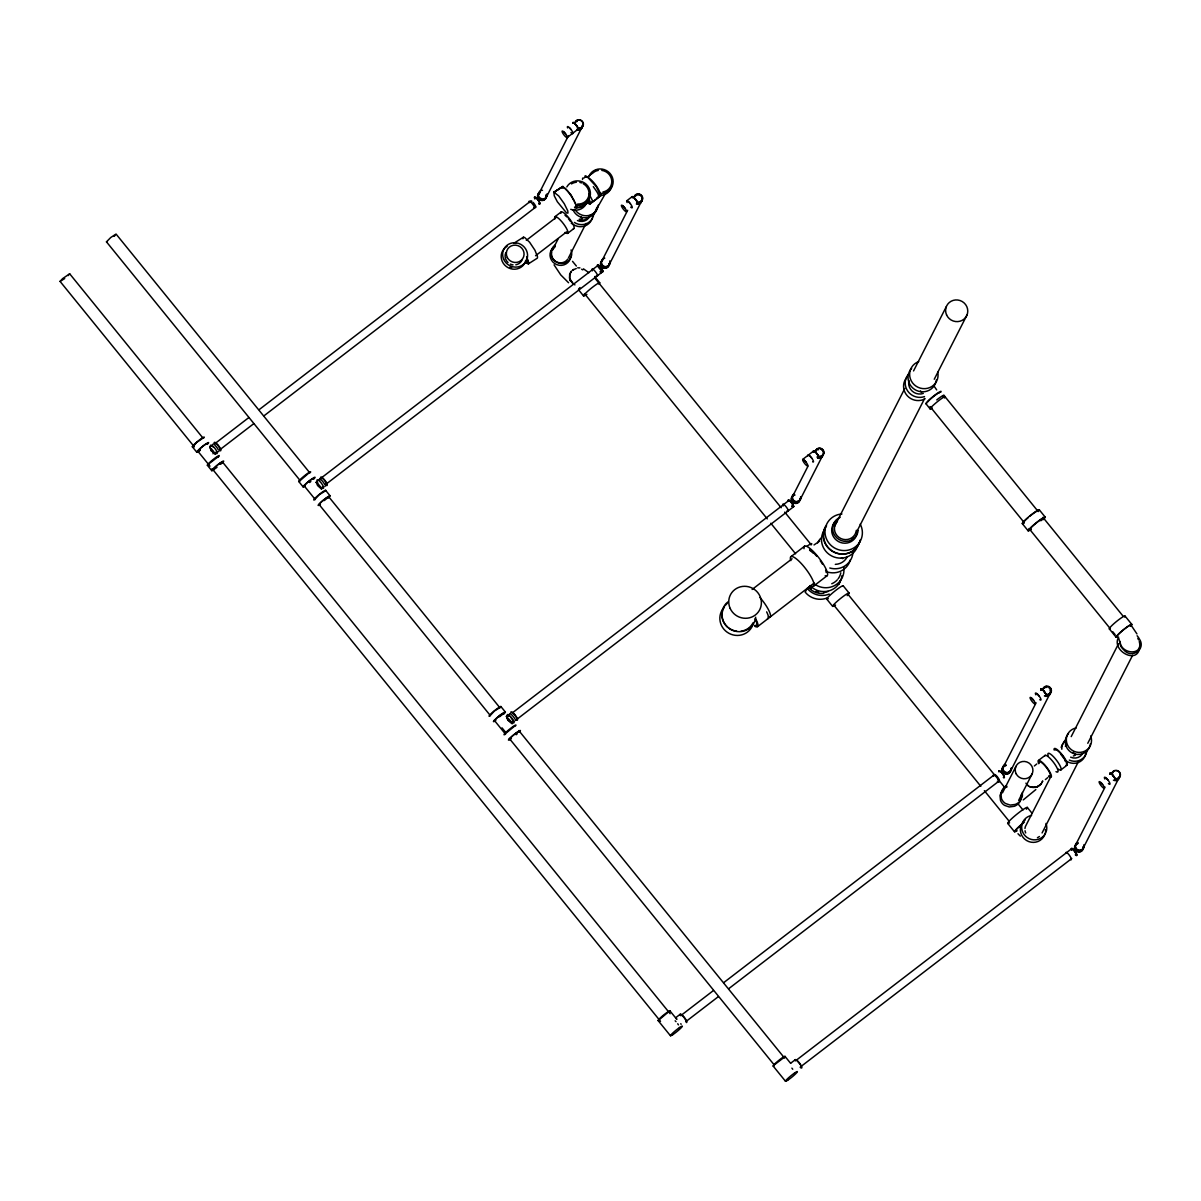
<?xml version="1.0" encoding="UTF-8"?>
<svg xmlns="http://www.w3.org/2000/svg" width="1201" height="1201" viewBox="0 0 1201 1201"><rect width="100%" height="100%" fill="white"/><g stroke="black" fill="none" stroke-linecap="round" stroke-linejoin="round"><path stroke-width="1.5" d="M1118.822 638.482L1120.713 646.078A15.688 14.937 29.5 0 0 1123.941 649.996C1131.582 659.199 1146.43 649.276 1139.374 639.007A15.673 14.907 29.5 0 0 1137.107 635.749M1139.659 647.309C1137.947 665.399 1110.715 650.477 1118.641 637.146M300.07 480.46L106.469 241.851L110.732 237.513L116.047 234.045L309.648 472.654M207.097 444.22C207.368 441.728 194.457 452.912 199.681 450.45M222.125 462.715C221.314 460.298 207.037 474.71 216.976 467.324M218.057 456.785L208.539 464.096M313.851 478.448C311.75 478.463 303.478 485.174 305.204 485.699M324.45 491.509L319.166 494.722L315.202 499.046M327.873 498.16C330.921 493.836 317.334 504.33 320.232 504.21M499.751 707.734L494.452 710.947L490.488 715.271M503.804 713.664C503.759 711.728 493.266 720.3 495.518 720.42M505.216 733.796L514.794 725.989M659.274 1019.649L668.552 1011.858M783.848 1057.571L774.315 1064.882M569.619 274.519L569.92 279.818L573.327 284.021L569.439 278.077L569.905 273.678L571.571 271.066L569.619 274.519L569.905 273.678M591.733 202.218L592.558 200.762L589.406 194.547M600.035 194.577L596.281 186.56L587.95 177.538M316.599 482.412L317.544 483.312M506.191 716.427L506.687 716.952M920.476 390.91L921.512 392.322M1042.183 782.241L1042.693 780.935C1040.937 787.12 1032.41 789.642 1027.651 785.289L1028.371 785.859M309.092 482.096L309.828 480.67M324.84 499.166L324.105 500.607L328.864 496.944M538.468 194.577L568.493 135.623M533.724 208.103A4.429 1.051 52.5 0 0 534.445 208.268L534.505 207.323A4.429 1.051 52.5 0 0 530.797 202.083A4.429 1.051 52.5 0 0 529.251 202.579M545.93 198.015L581.794 127.606A4.113 3.963 27 0 0 582.14 125.79M558.105 238.954L552.25 250.439A8.932 8.617 27 0 1 552.91 249.253M568.463 257.915L586.013 223.461M601.716 261.202L627.658 210.295M596.327 275.66A4.429 1.051 52.5 0 0 597.392 276.05L597.452 275.089A4.429 1.051 52.5 0 0 593.534 269.685A4.429 1.051 52.5 0 0 592.408 270.825M609.192 264.655L641.829 200.597A4.113 3.963 27 0 0 641.904 197.534M500.126 715.391L499.391 716.832L504.165 713.169M792.795 495.998L808.003 466.153M787.09 510.815A4.429 1.051 52.5 0 0 788.156 511.221L788.201 510.26A4.429 1.051 52.5 0 0 784.298 504.84A4.429 1.051 52.5 0 0 783.172 505.996M800.256 499.451L823.075 454.669L821.394 456.47A4.113 3.963 27 0 1 820.808 456.725M913.556 370.929L946.328 306.615M834.5 526.458L904.803 388.463M934.258 379.246L967.03 314.932M856.043 533.109L924.665 398.432M1003.255 767.259L1036.088 702.825M997.355 781.205A4.429 1.051 52.5 0 0 998.812 781.911L998.857 780.95A4.429 1.051 52.5 0 0 995.149 775.711A4.429 1.051 52.5 0 0 993.602 776.221M1010.732 770.712L1050.29 693.052A4.113 3.963 27 0 0 1050.365 689.99M1002.445 792.9L1015.971 766.358M1018.658 800.376L1032.169 773.834M1050.905 776.477L1025.519 826.303A8.932 8.617 27 0 0 1024.978 828.48M1071.202 736.618L1118.581 643.631M1042.078 832.954L1078.468 761.539M1087.776 743.284L1132.618 655.266M1105.07 787.105L1075.661 844.828A4.113 3.963 27 0 1 1077.928 842.787M1070.496 859.406A4.429 1.036 53.8 0 0 1071.202 859.586L1071.262 858.625A4.429 1.036 53.8 0 0 1067.869 853.506A4.429 1.036 53.8 0 0 1065.993 853.371M1083.122 848.281L1119.257 777.347A4.113 3.963 27 0 0 1119.587 776.146A4.429 4.264 27.9 0 1 1118.461 779.239L1116.119 780.5A4.429 4.264 27.9 0 1 1113.417 780.155M194.352 446.892L60.05 281.379L62.602 278.617L69.673 273.783L202.789 437.84M69.673 273.783L68.157 275.599M823.075 454.669L821.394 456.47M595.621 210.76L605.814 192.821M1022.922 822.31L1021.721 824.201A12.656 1.381 -39.1 0 0 1017.037 830.822M581.794 127.606L580.638 129.062M518.817 732.175C519.087 729.683 506.176 740.882 511.401 738.405M1041.177 783.848L1037.424 786.73M581.494 128.147L580.113 129.408A4.113 3.963 27 0 1 577.02 129.723M1019.724 827.384L1021.435 825.237M534.445 208.268L534.505 207.323M597.392 276.05L597.452 275.089M788.156 511.221L788.201 510.26M998.812 781.911L998.857 780.95M1071.202 859.586L1071.262 858.625M114.11 236.372L115.011 235.501M220.564 464.307L221.464 463.436M1035.847 789.567L1023.252 799.911M582.545 125.55A4.429 4.264 27.9 0 1 581.434 128.627L580.113 129.408M546.005 194.967A4.113 3.963 27 0 1 545.239 199.051L543.047 200.222A4.113 3.963 27 0 1 539.024 198.72M641.844 199.711A4.429 4.264 27.9 0 1 640.734 202.789L638.377 204.05A4.429 4.264 27.9 0 1 636.335 203.945M609.538 262.824A4.113 3.963 27 0 1 608.502 265.676L606.31 266.862A4.113 3.963 27 0 1 603.232 266.217M823.075 454.594A4.429 4.264 27.9 0 1 821.979 456.98L819.637 458.257A4.429 4.264 27.9 0 1 817.581 458.151M800.512 496.989A4.113 3.963 27 0 1 799.566 500.472L797.389 501.658A4.113 3.963 27 0 1 794.477 494.212M1050.274 690.62A4.429 4.264 27.9 0 1 1049.434 695.019L1047.092 696.28A4.429 4.264 27.9 0 1 1044.39 695.934M1010.987 768.265A4.113 3.963 27 0 1 1010.026 771.748L1007.849 772.919A4.113 3.963 27 0 1 1004.772 772.288M1083.452 847.08A4.113 3.963 27 0 1 1082.431 849.317L1080.239 850.488A4.113 3.963 27 0 1 1075.45 845.414A4.128 3.993 27 0 0 1078.078 851.614A4.128 3.993 27 0 0 1082.942 847.065M516.16 734.742L517.271 733.766M1024.348 820.703L1025.144 820.028M309.618 482.532L310.834 481.511M1034.346 765.983L1036.763 763.971M1045.38 779.584L1047.797 777.572M553.946 192.205L554.246 195.778L557.354 201.783L566.587 212.997L567.953 213.072L567.773 210.881L564.26 203.72L558.735 195.988L553.946 192.205L562.939 186.485L570.97 194.727L576.915 206.992A6.23 1.681 57.4 0 1 576.405 207.638L575.429 207.323M563.269 187.851L564.5 187.911M575.774 206.482L575.88 204.32M585.893 177.087L587.214 177.102M567.142 137.575L577.966 129.258M577.035 129.783A4.429 4.264 27.9 0 0 579.077 129.888L581.434 128.627M197.94 451.036L200.312 449.204M214.664 443.815L248.802 417.588M259.191 409.616L530.797 201.002A3.948 0.931 52.5 0 1 531.848 201.243M212.952 453.753L214.093 452.867L215.384 454.053M545.239 199.051L543.047 200.222M219.618 449.91L253.741 423.683M264.13 415.711L535.736 207.097M212.952 469.546L216.525 466.799M220.083 464.051L222.47 462.22M555.027 216.66L561.257 211.886M526.323 240.335L555.973 217.576M535.556 255.738L566.692 231.838M567.593 233.384L573.808 228.61M626.817 200.747L632.251 196.589M640.133 202.384L641.829 200.597L640.133 202.384A4.113 3.963 27 0 1 637.04 202.714M640.734 202.789L638.377 204.05M322.018 477.382L596.657 266.442M608.502 265.676L606.31 266.862M325.471 484.619L601.596 272.537M802.763 459.367L813.587 451.051A4.113 0.976 52.5 0 0 813.678 452.327M821.979 456.98L819.637 458.257M513.217 712.223L788.607 500.697M799.566 500.472L797.389 501.658M515.199 720.6L793.546 506.792M791.039 556.588L804.61 546.17M752.126 589.481L792.105 558.765M757.666 626.592L814.188 583.025M813.362 586.298L826.934 575.864M1040.787 520.784L1043.534 518.667M1048.608 694.839L1050.29 693.052L1048.608 694.839A4.113 3.963 27 0 1 1046.146 695.289M1049.434 695.019L1047.092 696.28M675.848 1017.607L680.186 1014.26M680.712 1015.671L713.424 990.54M723.828 982.553L994.458 774.69M1010.026 771.748L1007.849 772.919M685.651 1021.766L718.363 996.635M728.782 988.648L999.397 780.785M1038.49 760.443L1045.14 755.339M1060.768 770.021L1066.983 765.247M1024.378 822.16L1021.721 824.201A12.656 12.22 27 0 0 1028.777 841.571A12.656 12.22 27 0 0 1045.245 832.954M1117.576 779.149L1119.257 777.347L1117.576 779.149A4.113 3.963 27 0 1 1115.113 779.599M1118.461 779.239L1116.119 780.5M790.874 1063.08L795.212 1059.747M796.803 1059.837L1071.322 848.972M1082.431 849.317L1080.239 850.488M800.256 1067.058L1071.817 858.49M64.704 278.572L60.05 281.379M592.528 201.963L600.455 195.883A6.23 1.756 52.9 0 0 600.98 195.238C598.458 187.476 592.678 179.715 585.503 175.766A6.26 1.756 52.9 0 0 584.947 176.697L585.052 177.343M587.829 203.419L590.051 203.975L600.785 195.748M525.407 262.479L528.32 263.905L537.372 258.11L537.538 256.849L534.97 250.288L529.626 242.257L524.627 237.483L523.426 237.213L522.9 238.744M215.459 454.323L211.376 450.615L210.115 447.418M321.418 489.017L317.574 485.534L316.373 482.532M512.166 723.783L507.438 718.994M814.023 544.954L819.667 541.081M562.623 186.605L553.661 192.43L562.939 186.485A6.26 1.681 57.4 0 0 562.383 187.401L562.473 188.077M573.688 269.429L572.562 270.165L576.24 268.529M514.418 242.902L523.426 237.213M209.665 446.442L211.181 450.81L214.093 452.867M107.369 241.551L106.469 241.851M309.167 472.774L300.19 480.535M1038.28 786.31L1035.112 787.391M579.077 129.888L580.368 129.438M1035.592 787.316L1030.428 786.955M1073.334 756.014L1075.526 755.144L1074.835 753.793M203.074 438.035L196.529 442.523L193.796 445.826M321.703 489.047C321.222 488.387 315.533 480.79 315.803 482.292M577.681 267.823L579.888 267.868M579.122 219.288L582.11 218.807L581.179 216.735M584.166 177.973L582.62 178.168L582.545 179.489M597.032 197.685C601.641 196.739 594.66 188.992 593.324 186.62M588.07 202.834L589.571 202.173L588.295 198.405M1029.993 786.775L1031.329 787.225M841.316 558.06L842.757 558.615M526.458 262.569L527.99 262.118L527.029 258.32M515.845 243.052L514.779 242.752A6.26 1.952 57.8 0 0 514.193 243.248M581.614 269.234L582.83 269.895M572.952 283.751L574.949 284.877M583.461 268.844L588.91 272.702M213.898 451.771L211.151 448.589M511.671 722.146L507.858 718.048M1073.109 752.366L1074.355 753.387M568.568 282.745L560.717 274.864L554.066 264.866M565.176 188.377L566.857 189.953M567.623 127.952A4.429 1.051 52.5 0 1 569.394 127.666L571.136 129.663A4.429 1.051 52.5 0 1 572.982 133.341A4.429 1.051 52.5 0 1 570.94 132.575M563.96 132.005L565.581 133.851A4.113 0.976 52.5 0 1 566.752 137.545A4.113 0.976 52.5 0 1 562.518 132.695A4.113 0.976 52.5 0 1 563.96 132.005L565.581 133.851M627.132 202.579A4.429 1.051 52.5 0 1 628.693 201.828L630.435 203.825A4.429 1.051 52.5 0 1 632.281 207.368A4.429 1.051 52.5 0 1 630.66 207.112M623.259 206.167L624.88 208.013A4.113 0.976 52.5 0 1 626.051 211.706A4.113 0.976 52.5 0 1 621.818 206.857A4.113 0.976 52.5 0 1 623.259 206.167L624.88 208.013M808.003 455.9A4.429 1.051 52.5 0 1 809.939 456.035L811.681 458.031A4.429 1.051 52.5 0 1 812.642 461.845M804.505 460.373L806.126 462.22A4.113 0.976 52.5 0 1 807.297 465.913A4.113 0.976 52.5 0 1 803.064 461.064A4.113 0.976 52.5 0 1 804.505 460.373L806.126 462.22M1035.847 694.824A4.429 1.051 52.5 0 1 1037.394 694.073L1039.135 696.055A4.429 1.051 52.5 0 1 1040.967 699.462A4.429 1.051 52.5 0 1 1039.751 699.658M1031.974 698.397L1033.581 700.243A4.113 0.976 52.5 0 1 1034.752 703.936A4.113 0.976 52.5 0 1 1030.518 699.102A4.113 0.976 52.5 0 1 1031.974 698.397L1033.581 700.243M1104.86 779.044A4.429 1.051 52.5 0 1 1106.421 778.293L1108.163 780.275A4.429 1.051 52.5 0 1 1110.009 783.833A4.429 1.051 52.5 0 1 1108.388 783.562M1100.987 782.617L1102.608 784.463A4.113 0.976 52.5 0 1 1103.779 788.156A4.113 0.976 52.5 0 1 1099.546 783.322A4.113 0.976 52.5 0 1 1100.987 782.617L1102.608 784.463M1017.983 833.749L1020.34 836.106M569.394 127.666L571.136 129.663M628.693 201.828L630.435 203.825M1037.394 694.073L1039.135 696.055M809.939 456.035L811.681 458.031M1106.421 778.293L1108.163 780.275M576.375 266.052L572.532 261.338M572.892 122.982A4.113 0.976 52.5 0 1 575.594 124.544L577.126 126.57A4.113 0.976 52.5 0 1 578.131 128.957A4.128 0.976 52.5 0 0 575.489 124.288A4.128 0.976 52.5 0 0 572.982 123.208M632.206 197.399A4.113 0.976 52.5 0 1 634.894 198.705L636.425 200.732A4.113 0.976 52.5 0 1 637.1 203.449M1040.997 689.959A4.113 0.976 52.5 0 1 1043.609 690.935L1045.125 692.977A4.113 0.976 52.5 0 1 1045.576 695.619A4.429 1.051 52.5 0 0 1045.861 693.878A4.128 0.976 52.5 0 0 1042.498 689.704A4.128 0.976 52.5 0 0 1041.072 689.929M1110.024 774.18A4.113 0.976 52.5 0 1 1112.621 775.155L1114.153 777.197A4.113 0.976 52.5 0 1 1115.113 779.764M567.803 191.019L574.363 200.792M1109.364 628.919L1116.179 637.281M1027.275 807.402L1031.899 813.062M1125.022 616.038L1131.792 624.37M1039.255 509.779L1045.14 517.03M943.956 395.384L1038.249 511.596M1042.963 517.406L1123.115 616.188M930.054 406.554L1024.348 522.765M1029.062 528.575L1110.385 628.799M1112.742 631.711L1115.098 634.608M925.956 403.761L930.205 409.001M1022.291 523.606L1028.176 530.857M1112.621 775.155L1114.153 777.197M1043.609 690.935L1045.125 692.977M575.594 124.544L577.126 126.57M634.894 198.705L636.425 200.732M594.66 276.5L599.704 282.73M594.825 278.047L781.19 507.738M784.733 512.106L810.675 544.083M843.192 585.788L849.077 593.054M847.696 593.94L994.728 775.155M998.256 779.494L1004.141 786.745M1018.253 804.145L1022.967 809.939M584.452 293.569L767.274 518.892M770.817 523.261L795.587 553.781M578.552 289.786L583.611 296.016M833.794 605.094L980.827 786.31M984.355 790.663L1009.05 821.109M826.768 599.119L832.653 606.37M325.621 490.338L330.035 495.773M500.907 706.548L505.321 711.998M785.004 1056.385L790.618 1063.305M518.847 730.598L784.568 1058.096M328.564 496.568L499.886 707.734M502.018 727.851L505.396 732.025M303.958 485.579L315.247 499.496M509.269 738.405L773.819 1064.446M318.986 504.375L490.323 715.541M494.272 720.3L505.561 734.216M298.749 481.496L303.162 486.93M773.159 1066.053L785.499 1081.26M669.978 1010.912L676.718 1019.214M222.861 462.46L670.158 1013.734M197.564 450.855L209.98 466.153M212.052 468.615L660.52 1021.33M658.133 1020.58L670.473 1035.787M192.355 446.772L196.769 452.207M207.368 465.267L211.781 470.717M1007.789 823.481L1014.485 831.768M1130.997 625.075L1136.942 633.918M317.95 484.123L321.568 487.951M934.513 386.752L936.69 389.905M1025.924 783.157L1026.705 784.298M1137.812 638.392L1138.638 639.923M570.085 280.238L570.505 281.049M507.663 718.348L508.038 719.114M507.032 718.348L506.642 716.171M526.669 256.714L528.8 262.989A6.23 1.952 57.8 0 1 528.32 263.905M589.211 199.306L590.442 202.969A6.23 2.027 53.3 0 1 590.051 203.975M574.994 202.098L575.504 203.284M506.807 716.877L507.873 720.255L512.076 723.497M1139.254 641.499C1143.652 656.542 1120.233 654.11 1120.098 641.364M1022.336 792.465L1022.411 795.723L1020.58 800.331A11.935 11.515 27 0 1 1015.25 804.43L1010.206 805.09L1005.492 803.499A9.818 9.488 27 0 1 1001.454 798.5L1000.943 793.666L1002.775 789.057A11.935 11.515 27 0 1 1006.558 785.679M1021.39 794.326L1021.45 797.599L1019.619 802.208A11.935 11.515 27 0 1 1014.29 806.291L1009.26 806.967L1004.546 805.361A9.818 9.488 27 0 1 1000.493 800.376L999.983 795.542L1001.829 790.934A11.935 11.515 27 0 1 1002.895 789.627M799.055 501.448A4.128 3.993 27 0 1 798.2 502.363M797.674 502.709A4.128 3.993 27 0 1 792.42 501.628M792.06 501.087A4.128 3.993 27 0 1 792.165 496.899M792.555 496.403A4.128 3.993 27 0 1 793.02 495.983M794.131 495.382A4.128 3.993 27 0 1 794.747 495.217M799.701 499.076A4.128 3.993 27 0 1 799.356 500.907M788.396 501.102A4.128 0.976 52.5 0 1 790.063 501.087A4.128 0.976 52.5 0 1 793.366 505.666A4.429 1.051 52.5 0 1 792.135 506.342M792.06 506.161A4.128 0.976 52.5 0 0 793.366 505.666A4.429 1.051 52.5 0 0 789.733 500.667A4.429 1.051 52.5 0 0 788.381 501.357M799.986 499.061A4.429 4.264 27 0 1 796.068 503.459A4.429 4.264 27 0 1 791.279 499.736A4.429 4.264 27 0 1 794.687 494.947M800.737 496.764A4.429 4.264 27 0 1 797.809 501.658A4.429 4.264 27 0 1 792.435 499.181A4.429 4.264 27 0 1 794.236 493.761M490.173 715.841A7.641 0.826 -39.1 0 1 494.332 710.842A7.641 0.826 -39.1 0 1 500.442 707.479M495.668 720.63A7.641 0.826 -39.1 0 1 494.752 719.864A7.641 0.826 -39.1 0 1 503.129 713.019A7.641 0.826 -39.1 0 1 504.045 713.799M509.569 714.16A4.639 1.096 52.5 0 1 510.845 714.055M511.536 714.625A4.639 1.096 52.5 0 1 514.959 719.114M510.68 739.125A7.641 0.826 -39.1 0 1 509.764 738.36A7.641 0.826 -39.1 0 1 518.141 731.529A7.641 0.826 -39.1 0 1 519.072 732.295M505.201 734.351A7.641 0.826 -39.1 0 1 509.344 729.352A7.641 0.826 -39.1 0 1 515.454 725.974M512.136 712.839A3.948 1.036 52.7 0 1 515.079 715.451A3.948 1.036 52.7 0 1 516.73 718.919M510.83 717.417A3.948 1.036 52.7 0 1 513.022 720.93A3.948 1.036 52.7 0 1 512.226 721.801M508.098 716.336A3.948 1.036 52.7 0 1 509.539 716.156M510.875 712.778A5.269 1.396 52.7 0 1 515.364 715.271A5.269 1.396 52.7 0 1 516.37 720.06M507.528 716.351A5.269 1.396 52.7 0 1 509.179 715.271A5.269 1.396 52.7 0 1 513.668 721.216A5.269 1.396 52.7 0 1 512.031 722.296M299.875 481.121A7.641 0.826 -39.1 0 1 304.033 476.121A7.641 0.826 -39.1 0 1 310.143 472.744M305.369 485.895A7.641 0.826 -39.1 0 1 304.438 485.129A7.641 0.826 -39.1 0 1 312.815 478.298A7.641 0.826 -39.1 0 1 313.746 479.064M319.541 478.884A4.639 1.096 52.5 0 1 319.976 478.974M321.237 479.89A4.639 1.096 52.5 0 1 324.66 484.393M325.171 485.805A4.639 1.096 52.5 0 1 324.886 486.36M320.382 504.405A7.641 0.826 -39.1 0 1 319.451 503.639A7.641 0.826 -39.1 0 1 327.843 496.809A7.641 0.826 -39.1 0 1 328.759 497.574M314.887 499.616A7.641 0.826 -39.1 0 1 319.046 494.617A7.641 0.826 -39.1 0 1 325.156 491.254M326.192 483.132A3.948 1.036 52.7 0 1 325.966 484.498M321.823 478.118A3.948 1.036 52.7 0 1 325.846 482.382M322.814 486.945A3.948 1.036 52.7 0 1 322.363 487.246M320.832 478.869A5.269 1.396 52.7 0 1 322.213 477.593A5.269 1.396 52.7 0 1 326.672 483.087A5.269 1.396 52.7 0 1 326.071 485.339M317.695 482.622A5.269 1.396 52.7 0 1 318.115 480.025A5.269 1.396 52.7 0 1 322.889 485.489A5.269 1.396 52.7 0 1 322.469 488.086M608.952 263.905A4.128 3.993 27 0 1 602.617 267.328M602.106 266.922A4.128 3.993 27 0 1 601.296 265.931M601.025 265.346A4.128 3.993 27 0 1 602.256 260.812M597.648 265.931A4.128 0.976 52.5 0 1 600.665 267.388A4.128 0.976 52.5 0 1 602.256 271.621M609.237 263.89A4.429 4.264 27 0 1 603.067 267.883A4.429 4.264 27 0 1 602.076 260.587M609.778 260.932A4.429 4.264 27 0 1 607.045 266.502A4.429 4.264 27 0 1 601.446 263.379A4.429 4.264 27 0 1 604.764 258.14M597.633 266.187A4.429 1.051 52.5 0 1 598.578 265.211A4.429 1.051 52.5 0 1 602.226 269.519A4.429 1.051 52.5 0 1 602.407 271.846M1010.341 770.396A4.128 3.993 27 0 1 1007.129 773.819M1005.837 773.849A4.128 3.993 27 0 1 1003.21 767.094M1003.676 766.673A4.128 3.993 27 0 1 1004.787 766.073M999.052 771.793A4.128 0.976 52.5 0 1 1000.463 771.552A4.429 1.051 52.5 0 1 1003.916 775.891A4.429 1.051 52.5 0 1 1003.526 777.572M1003.39 777.347A4.128 0.976 52.5 0 0 1003.766 775.786A4.128 0.976 52.5 0 0 1000.463 771.552A4.429 1.051 52.5 0 0 998.887 771.627M1010.626 770.426A4.429 4.264 27 0 1 1006.498 774.165A4.429 4.264 27 0 1 1001.964 770.652A4.429 4.264 27 0 1 1004.682 765.818M1005.342 765.637A4.429 4.264 27 0 1 1006.033 765.562M1011.482 768.115A4.429 4.264 27 0 1 1007.789 772.498A4.429 4.264 27 0 1 1002.865 769.225A4.429 4.264 27 0 1 1005.522 764.181M193.466 446.397A7.641 0.826 -39.1 0 1 197.625 441.398A7.641 0.826 -39.1 0 1 203.735 438.02M200.297 450.27A7.641 0.826 -39.1 0 1 197.459 451.021A7.641 0.826 -39.1 0 1 206.002 443.86A7.641 0.826 -39.1 0 1 207.338 444.34M218.762 451.081A4.639 1.096 52.5 0 1 218.057 451.546M212.862 444.715A4.639 1.096 52.5 0 1 213.147 444.16M214.844 445.166A4.639 1.096 52.5 0 1 218.252 449.669M213.973 469.681A7.641 0.826 -39.1 0 1 213.057 468.915A7.641 0.826 -39.1 0 1 221.434 462.085A7.641 0.826 -39.1 0 1 222.365 462.85M208.494 464.892A7.641 0.826 -39.1 0 1 209.364 462.775A7.641 0.826 -39.1 0 1 217.411 456.395A7.641 0.826 -39.1 0 1 217.951 457.416M214.979 443.694A3.948 1.036 52.7 0 1 216.435 443.95M217.066 444.505A3.948 1.036 52.7 0 1 220.023 449.474M216.42 452.222A3.948 1.036 52.7 0 1 215.519 452.342M211.511 446.187A3.948 1.036 52.7 0 1 211.826 446.141M212.832 446.697A3.948 1.036 52.7 0 1 213.463 447.267M214.424 444.145A5.269 1.396 52.7 0 1 217.801 444.745A5.269 1.396 52.7 0 1 220.263 450.84M210.565 446.066A5.269 1.396 52.7 0 1 213.027 446.292A5.269 1.396 52.7 0 1 217.081 452.056A5.269 1.396 52.7 0 1 215.324 452.852M545.915 195.508A4.128 3.993 27 0 1 543.182 200.087A4.128 3.993 27 0 1 538.153 197.775A4.128 3.993 27 0 1 539.85 192.7M534.85 198.555A4.128 0.976 52.5 0 1 535.976 197.82A4.128 0.976 52.5 0 1 539.474 202.293A4.429 1.051 52.5 0 1 538.814 203.705M538.709 203.509A4.128 0.976 52.5 0 0 539.474 202.293A4.429 1.051 52.5 0 0 535.631 197.429A4.429 1.051 52.5 0 0 534.895 198.886M546.2 195.448A4.429 4.264 27 0 1 543.272 200.357A4.429 4.264 27 0 1 537.898 197.88A4.429 4.264 27 0 1 539.699 192.46M547.025 193.811A4.429 4.264 27 0 1 543.888 198.781A4.429 4.264 27 0 1 538.558 195.823A4.429 4.264 27 0 1 541.156 190.539M541.816 190.374A4.429 4.264 27 0 1 542.492 190.298M538.664 198.195A4.113 3.963 27 0 1 539.624 193.121M511.716 267.643A11.304 10.719 32.1 0 1 510.02 267.147M525.843 260.257A12.656 11.995 32.1 0 1 506.402 266.592A12.656 11.995 32.1 0 1 507.152 246.34M589.766 216.24A9.398 9.068 27 0 1 577.456 220.549M564.995 215.249A7.041 1.666 52.5 0 1 565.611 215.73M566.271 216.315A7.041 1.666 52.5 0 1 566.962 217.006M568.358 218.612A7.041 1.666 52.5 0 1 570.28 221.254M571.241 222.936A7.041 1.666 52.5 0 1 571.586 223.686M554.907 218.927A10.464 2.477 52.5 0 1 558.78 218.582A10.464 2.477 52.5 0 1 567.187 229.781A10.464 2.477 52.5 0 1 565.07 232.454M560.912 213.313A10.464 2.477 52.5 0 1 568.764 217.816A10.464 2.477 52.5 0 1 573.387 228.685M598.293 205.056A12.701 12.25 27 0 1 574.844 209.319M597.242 207.097A12.701 12.25 27 0 1 572.952 209.59M592.378 217.861A12.701 12.25 27 0 1 573.342 224.527M592.784 214.033A12.701 12.25 27 0 1 592.724 215.97M593.774 213.913A12.701 12.25 27 0 1 574.393 222.47M583.176 183.663A11.304 10.854 28.3 0 1 577.621 204.065M571.481 183.918A11.304 10.854 28.3 0 1 576.36 182.237M579.873 182.432A11.304 10.854 28.3 0 1 581.569 182.927M566.827 186.936A12.656 12.145 28.3 0 1 582.47 181.876A12.656 12.145 28.3 0 1 590.006 196.634A12.656 12.145 28.3 0 1 576.165 205.221M588.595 199.576A12.656 12.145 28.3 0 1 574.498 207.127M589.181 193.901A12.656 12.145 28.3 0 1 589.09 197.73M923.284 393.433A10.854 10.479 27 0 1 908.992 380.477M938.026 393.343A7.236 0.781 -39.1 0 1 939.047 393.282M927.893 401.84A7.236 0.781 -39.1 0 1 931.706 398.011A7.236 0.781 -39.1 0 1 937.441 393.688M926.692 403.581A9.773 1.066 -39.1 0 1 932.832 396.705A9.773 1.066 -39.1 0 1 940.728 392.202M932.351 408.04A9.773 1.066 -39.1 0 1 931.781 406.674A9.773 1.066 -39.1 0 1 941.839 398.372A9.773 1.066 -39.1 0 1 944.526 397.996M924.515 396.6A14.322 13.827 27 0 1 908.812 373.886M924.935 398.867A14.322 13.827 27 0 1 907.205 377.024M937.756 372.22A14.322 13.827 27 0 1 927.547 388.298A14.322 13.827 27 0 1 910.328 378.705A14.322 13.827 27 0 1 918.72 361.621M936.39 379.726A14.322 13.827 27 0 1 916.483 390.46A14.322 13.827 27 0 1 911.664 368.302M1043.519 688.578A4.113 3.963 27 0 1 1044.51 687.813M1045.095 687.557A4.113 3.963 27 0 1 1046.987 687.362M1049.284 688.428A4.113 3.963 27 0 1 1049.734 688.894M1003.826 771.417A4.113 3.963 27 0 1 1004.411 765.818M1004.952 765.472A4.113 3.963 27 0 1 1006.138 765.052M755.204 619.025A15.388 3.648 52.5 0 1 754.859 625.346M755.684 617.209A17.114 16.529 27 0 1 730.688 629.444A17.114 16.529 27 0 1 728.061 601.806M753.222 623.724A17.114 16.529 27 0 1 729.037 633.362A17.114 16.529 27 0 1 723.678 607.901M755.429 618.38A17.114 4.053 52.5 0 1 754.708 626.231M759.963 597.528A17.114 4.053 52.5 0 1 769.496 611.879A17.114 4.053 52.5 0 1 768.265 617.104M809.609 550.298A14.097 3.333 52.5 0 1 813.257 553.166M847.351 556.573A14.097 13.616 27 0 1 835.311 564.365M859.901 541.081A18.6 17.955 27 0 1 834.575 552.265A18.6 17.955 27 0 1 826.543 525.693M857.814 545.179A18.6 17.955 27 0 1 832.488 556.363A18.6 17.955 27 0 1 824.456 529.776M790.828 560.612A18.6 4.399 52.5 0 1 797.134 559.516A18.6 4.399 52.5 0 1 811.996 578.537A18.6 4.399 52.5 0 1 810.33 585.593M804.024 548.692A18.6 4.399 52.5 0 1 818.887 557.834A18.6 4.399 52.5 0 1 825.162 575.774M852.92 553.03A18.6 17.955 27 0 1 829.801 568.013M817.671 542.867A18.6 17.955 27 0 1 820.808 538.213M850.308 559.906A18.6 17.955 27 0 1 827.714 572.096M1016.511 830.792A11.304 1.231 -39.1 0 1 1022.922 823.406M1045.501 829.621A12.656 12.22 27 0 1 1045.486 831.302M1045.966 823.436A12.656 12.22 27 0 1 1038.144 839.349A12.656 12.22 27 0 1 1022.096 830.416A12.656 12.22 27 0 1 1031.599 815.434M1009.576 822.82A12.656 1.381 -39.1 0 1 1010.521 819.773A12.656 1.381 -39.1 0 1 1023.297 809.414A12.656 1.381 -39.1 0 1 1026.36 809.219M635.059 196.123A4.113 3.963 27 0 1 636.05 195.358M636.62 195.102A4.113 3.963 27 0 1 639.743 195.268M640.824 195.973A4.113 3.963 27 0 1 641.259 196.439M602.722 265.826A4.113 3.963 27 0 1 602.286 265.361M601.926 264.836A4.113 3.963 27 0 1 603.412 259.416M596.762 207.608A11.154 10.734 27.6 0 1 592.168 214.424M590.021 175.421A11.154 10.734 27.6 0 1 593.474 171.758M594.975 170.947A11.154 10.734 27.6 0 1 596.597 170.392M522.06 260.001A8.932 8.617 27 0 1 515.814 264.805M513.052 264.866A8.932 8.617 27 0 1 510.365 264.1M508.038 262.554A8.932 8.617 27 0 1 505.861 252.525M586.899 294.35A10.464 1.141 -39.1 0 1 584.797 294.05A10.464 1.141 -39.1 0 1 595.696 284.892A10.464 1.141 -39.1 0 1 598.939 284.232M578.537 289.336A10.464 1.141 -39.1 0 1 578.837 288.886M579.317 288.285A10.464 1.141 -39.1 0 1 579.978 287.564M570.76 256.534A10.464 10.103 27 0 1 554.772 263.589A10.464 10.103 27 0 1 555.207 246.25M571.06 249.928A10.464 10.103 27 0 1 566.106 262.509A10.464 10.103 27 0 1 552.67 258.635A10.464 10.103 27 0 1 554.817 245.244M567.803 259.101A8.932 8.617 27 0 1 551.784 251.7M553.751 248.202A8.932 8.617 27 0 1 554.757 247.286M590.201 215.249A8.932 8.617 27 0 1 579.813 219.828M1075.916 844.873A4.128 3.993 27 0 1 1076.922 844.123M1071.832 849.888A4.128 0.961 53.8 0 1 1072.958 849.167A4.128 0.961 53.8 0 1 1076.351 853.716A4.128 0.961 53.8 0 1 1075.586 854.932M1083.212 847.02A4.429 4.264 27 0 1 1080.179 851.854A4.429 4.264 27 0 1 1074.865 849.257A4.429 4.264 27 0 1 1076.787 843.883M1077.417 843.627A4.429 4.264 27 0 1 1078.078 843.462M1083.872 844.723A4.429 4.264 27 0 1 1081.44 850.083A4.429 4.264 27 0 1 1075.781 847.831A4.429 4.264 27 0 1 1077.627 842.246M1071.667 849.753A4.429 1.036 53.8 0 1 1073.003 849.077A4.429 1.036 53.8 0 1 1076.636 854.151A4.429 1.036 53.8 0 1 1075.315 854.827M1055.184 750.07A8.932 2.117 52.5 0 1 1056.865 750.175M1057.571 750.625A8.932 2.117 52.5 0 1 1064.251 758.236M1064.912 759.332A8.932 2.117 52.5 0 1 1065.467 760.368M1065.918 761.314A8.932 2.117 52.5 0 1 1066.458 763.446M1039.195 762.965A8.812 2.087 52.5 0 1 1046.236 767.304A8.812 2.087 52.5 0 1 1049.209 775.786M1038.73 763.701A10.464 2.477 52.5 0 1 1041.597 761.839A10.464 2.477 52.5 0 1 1050.47 773.189A10.464 2.477 52.5 0 1 1048.518 776.236M1044.75 756.09A10.464 2.477 52.5 0 1 1054.148 763.22A10.464 2.477 52.5 0 1 1055.994 771.658M1005.597 787.556A11.935 11.515 27 0 1 1007.159 786.835M1082.251 754.123A9.398 9.068 27 0 1 1070.631 757.185M1065.392 746.346A9.398 9.068 27 0 1 1065.888 745.01M1060.843 754.423A7.041 1.666 52.5 0 1 1062.87 757.02M1063.455 757.906A7.041 1.666 52.5 0 1 1063.981 758.762M1064.777 760.323A7.041 1.666 52.5 0 1 1065.017 760.999M1048.098 755.564A10.464 2.477 52.5 0 1 1051.956 755.234A10.464 2.477 52.5 0 1 1060.363 766.418A10.464 2.477 52.5 0 1 1058.246 769.09M1054.088 749.964A10.464 2.477 52.5 0 1 1062.465 755.099A10.464 2.477 52.5 0 1 1065.993 765.187M1090.688 735.958A12.701 12.25 27 0 1 1082.852 751.916A12.701 12.25 27 0 1 1066.758 742.954A12.701 12.25 27 0 1 1076.291 727.926M1090.433 743.734A12.701 12.25 27 0 1 1072.778 753.267A12.701 12.25 27 0 1 1068.5 733.616M1085.914 752.607A12.701 12.25 27 0 1 1066.518 761.164M1061.189 747.472A12.701 12.25 27 0 1 1062.78 743.989M1063.981 742.488A12.701 12.25 27 0 1 1065.422 741.182M1086.95 750.565A12.701 12.25 27 0 1 1069.31 760.083M1061.819 749.259A12.701 12.25 27 0 1 1065.032 740.432M1031.043 529.146A8.932 0.976 -39.1 0 1 1035.893 523.321A8.932 0.976 -39.1 0 1 1043.023 519.387M1023.898 521.985A8.932 0.976 -39.1 0 1 1028.251 517.541M1030.008 516.055A8.932 0.976 -39.1 0 1 1037.259 511.086M1031.314 529.386A10.944 1.186 -39.1 0 1 1030.008 528.29A10.944 1.186 -39.1 0 1 1041.988 518.517A10.944 1.186 -39.1 0 1 1043.309 519.613M1023.898 523.066A10.944 1.186 -39.1 0 1 1029.842 515.92A10.944 1.186 -39.1 0 1 1038.58 511.101M774.27 1065.677A7.641 0.826 -39.1 0 1 778.428 1060.678A7.641 0.826 -39.1 0 1 784.538 1057.3M797.104 1061.008A3.948 0.931 52.5 0 1 800.151 1064.536M800.602 1065.317A3.948 0.931 52.5 0 1 800.782 1066.998M791.894 1068.154A5.269 1.246 52.5 0 1 792.735 1069.25M794.627 1072.988A5.269 1.246 52.5 0 1 794.582 1073.439M795.347 1060.903A5.269 1.246 52.5 0 1 797.134 1060.483A5.269 1.246 52.5 0 1 801.442 1066.143A5.269 1.246 52.5 0 1 800.406 1067.554M1071.427 849.843A3.948 0.931 52.5 0 1 1074.264 851.104A3.948 0.931 52.5 0 1 1075.706 855.112M513.758 721.396A3.948 0.931 52.5 0 1 513.503 721.861M789.177 500.652A3.948 0.931 52.5 0 1 793.155 505.261A3.948 0.931 52.5 0 1 791.909 506.071M319.256 479.529A3.948 0.931 52.5 0 1 320.097 479.905M598.293 267.177A3.948 0.931 52.5 0 1 601.506 271.666A3.948 0.931 52.5 0 1 599.96 271.801M676.448 1018.958A3.948 0.931 52.5 0 1 676.809 1019.048M680.802 1023.657A3.948 0.931 52.5 0 1 681.102 1024.333M994.428 775.035A3.948 0.931 52.5 0 1 997.716 777.227A3.948 0.931 52.5 0 1 998.842 780.83M659.244 1020.204A7.641 0.826 -39.1 0 1 663.402 1015.205A7.641 0.826 -39.1 0 1 669.512 1011.827M681.012 1015.295A3.948 0.931 52.5 0 1 683.624 1017.037A3.948 0.931 52.5 0 1 685.996 1021.045M675.142 1020.805A5.269 1.246 52.5 0 1 675.998 1021.661M677.709 1023.762A5.269 1.246 52.5 0 1 678.445 1024.873M679.601 1027.516A5.269 1.246 52.5 0 1 679.286 1028.146M680.321 1015.415A5.269 1.246 52.5 0 1 683.684 1016.586A5.269 1.246 52.5 0 1 686.522 1022.591M533.079 202.369A3.948 0.931 52.5 0 1 535.511 205.911A3.948 0.931 52.5 0 1 535.181 207.142M766.643 611.864A16.439 3.888 52.5 0 1 767.439 618.83M809.834 549.548A16.439 3.888 52.5 0 1 816.785 556.318M820.283 560.822A16.439 3.888 52.5 0 1 822.565 564.275M825.627 570.31A16.439 3.888 52.5 0 1 826.183 572.502M753.102 622.749A16.439 15.883 27 0 1 740.987 631.216M736.723 631.216A16.439 15.883 27 0 1 728.827 628.048M727.716 627.147A16.439 15.883 27 0 1 722.281 617.434M722.116 616.053A16.439 15.883 27 0 1 724.398 606.76M725.179 605.619A16.439 15.883 27 0 1 727.04 603.563M860.216 539.955A18.841 18.195 27 0 1 835.506 552.85A18.841 18.195 27 0 1 825.417 526.623M860.231 524.161A18.841 18.195 27 0 1 850.188 549.608A18.841 18.195 27 0 1 825.447 535.826A18.841 18.195 27 0 1 841.946 513.968M857.214 532.328A12.881 12.43 27 0 1 838.403 541.531A12.881 12.43 27 0 1 836.421 520.739M858.145 530.482A12.881 12.43 27 0 1 846.33 541.366A12.881 12.43 27 0 1 833.014 531.548A12.881 12.43 27 0 1 840.205 517.271M856.373 530.257A11.079 10.704 27 0 1 840.835 538.513A11.079 10.704 27 0 1 837.427 521.219M638.542 202.233A4.128 3.993 27.9 0 0 642.4 198.735A4.128 3.993 27.9 0 0 639.367 194.352A4.128 3.993 27.9 0 0 634.563 196.469A4.429 4.264 27.9 0 1 635.884 195.763M632.372 197.7A4.128 0.976 52.5 0 1 635.194 198.916A4.128 0.976 52.5 0 1 637.206 203.449M632.191 197.534A4.429 1.051 52.5 0 1 635.434 199.111A4.429 1.051 52.5 0 1 637.115 203.615M634.308 196.348A4.429 4.264 27.9 0 1 639.878 194.232A4.429 4.264 27.9 0 1 642.49 199.651A4.429 4.264 27.9 0 1 637.191 202.323M583.116 123.943A4.128 3.993 27.9 0 1 578.597 128.027M575.564 121.766A4.128 3.993 27.9 0 1 583.025 123.313M577.396 129.092A4.128 0.976 52.5 0 0 578.191 129.153A4.113 0.976 52.5 0 1 577.291 129.092A4.429 1.051 52.5 0 0 578.146 128.117A4.429 1.051 52.5 0 0 574.814 123.508A4.429 1.051 52.5 0 0 572.802 123.012M575.97 121.871A4.429 4.264 27.9 0 1 577.246 121.421M575.009 122.187A4.429 4.264 27.9 0 1 580.368 119.98A4.429 4.264 27.9 0 1 583.311 125.054A4.429 4.264 27.9 0 1 578.567 128.312M587.274 200.357A12.656 11.92 26.1 0 1 570.745 209.334M588.28 199.336A12.656 11.92 26.1 0 1 574.979 207.728M601.776 170.362A11.304 10.854 29.1 0 1 602.977 191.995M592.288 173.605A11.304 10.854 29.1 0 1 595.005 171.548M596.597 170.857A11.304 10.854 29.1 0 1 598.278 170.422M589.166 175.826A12.656 12.145 29.1 0 1 604.313 169.626A12.656 12.145 29.1 0 1 612.96 183.828A12.656 12.145 29.1 0 1 599.884 193.421M611.594 186.786A12.656 12.145 29.1 0 1 600.155 195.478M588.94 176.187A12.656 12.145 29.1 0 1 591.568 173.424M612 182.987A12.656 12.145 29.1 0 1 611.955 184.909M936.735 399.933A8.932 0.976 -39.1 0 1 943.16 396.66M853.821 537.222A11.154 10.779 27 0 1 851.839 539.234M813.768 451.021A4.113 0.976 52.5 0 1 817.971 455.449A4.113 0.976 52.5 0 1 817.16 456.965M816.515 449.639A4.128 3.993 27.9 0 1 821.799 449.099A4.128 3.993 27.9 0 1 823.316 454.143A4.128 3.993 27.9 0 1 818.512 456.275M816.125 450.12A4.128 3.993 27.9 0 0 815.599 451.261A4.113 3.963 27 0 1 815.914 450.675M813.602 452.146A4.429 1.051 52.5 0 1 814.954 451.501A4.429 1.051 52.5 0 1 818.707 456.485A4.429 1.051 52.5 0 1 817.341 457.146M815.944 450.6A4.429 4.264 27.9 0 0 815.449 451.051A4.429 4.264 27.9 0 1 820.703 448.288A4.429 4.264 27.9 0 1 823.811 453.633A4.429 4.264 27.9 0 1 818.436 456.53M817.791 449.79A4.429 4.264 27.9 0 1 818.482 449.714M816.77 449.775A4.113 3.963 27 0 1 818.482 449.009M820.989 449.339A4.113 3.963 27 0 1 821.559 449.654M822.069 450.045A4.113 3.963 27 0 1 822.865 451.036M823.331 452.222A4.113 3.963 27 0 1 823.285 454.083M1117.606 636.515A9.053 1.096 -39.2 0 1 1123.686 629.669A9.053 1.096 -39.2 0 1 1130.621 626.036M1117.275 637.025A10.148 1.231 -39.2 0 1 1118.822 633.768A10.148 1.231 -39.2 0 1 1129.03 625.601A10.148 1.231 -39.2 0 1 1130.832 626.186M1110.039 628.859A10.148 1.231 -39.2 0 1 1116.84 621.187A10.148 1.231 -39.2 0 1 1124.616 617.104M1039.39 836.512A8.932 8.617 27 0 1 1037.424 837.652M1025.699 832.939A8.932 8.617 27 0 1 1025.038 830.747M1116.465 770.667A4.128 3.993 27.9 0 1 1120.158 774.87A4.128 3.993 27.9 0 1 1116.269 778.683M1112.291 772.919A4.128 3.993 27.9 0 1 1112.606 772.378M1113.462 771.462A4.128 3.993 27.9 0 1 1115.189 770.697M1110.099 774.15A4.128 0.976 52.5 0 1 1112.726 775.14A4.128 0.976 52.5 0 1 1115.113 779.869M1109.919 773.984A4.429 1.051 52.5 0 1 1113.162 775.561A4.429 1.051 52.5 0 1 1114.858 780.08M1112.426 772.859A4.429 4.264 27.9 0 1 1112.997 772.483A4.113 3.963 27 0 0 1112.486 772.874M1112.036 772.798A4.429 4.264 27.9 0 1 1117.621 770.682A4.429 4.264 27.9 0 1 1120.218 776.101A4.429 4.264 27.9 0 1 1114.918 778.788M1048.083 686.582A4.128 3.993 27.9 0 1 1051.055 691.281A4.128 3.993 27.9 0 1 1046.596 694.433M1043.279 688.698A4.128 3.993 27.9 0 1 1046.807 686.417M1045.41 695.484A4.128 0.976 52.5 0 0 1045.786 693.938A4.429 1.051 52.5 0 0 1042.153 689.314A4.429 1.051 52.5 0 0 1041.057 690.185M1043.399 688.638A4.429 4.264 27.9 0 1 1043.969 688.263M1043.008 688.578A4.429 4.264 27.9 0 1 1048.383 686.387A4.429 4.264 27.9 0 1 1051.325 691.446A4.429 4.264 27.9 0 1 1046.566 694.703M829.215 594.09A18.796 18.15 27 0 1 807.132 588.34L805.18 592.153A18.796 18.15 27 0 0 827.279 597.903M839.919 581.149A18.796 18.15 27 0 1 839.034 584.196M828.029 591.462A15.883 15.328 27 0 1 824.096 592.498M818.617 592.273A15.883 15.328 27 0 1 815.974 591.462M811.275 588.58A15.883 15.328 27 0 1 809.369 586.613M843.733 567.097A18.796 18.15 27 0 1 814.368 583.971M837.232 579.903A15.883 15.328 27 0 1 831.753 583.746M840.79 572.817A15.883 15.328 27 0 1 838.088 578.882M841.931 575.684A18.796 18.15 27 0 1 809.969 585.638M823.706 593.354A16.424 15.853 27 0 1 808.468 587.229M807.012 546.215A10.569 1.156 -39.1 0 1 811.005 544.999M835.566 605.049A10.569 1.156 -39.1 0 1 834.545 603.788A10.569 1.156 -39.1 0 1 846.165 594.36A10.569 1.156 -39.1 0 1 847.185 595.636M828.24 598.668A10.569 1.156 -39.1 0 1 833.194 592.438A10.569 1.156 -39.1 0 1 843.102 586.253M816.56 453.393L817.671 454.939L816.56 453.393M503.624 259.131A12.656 11.995 32.1 0 0 525.062 262.734A12.656 11.995 32.1 0 0 516.64 242.917A12.656 11.995 32.1 0 0 503.624 259.131M507.317 257.539A8.932 8.617 27 0 0 522.66 258.725A8.932 8.617 27 0 0 515.664 245.154A8.932 8.617 27 0 0 507.317 257.539M1016.181 773.834A8.932 8.617 27 0 0 1031.509 775.02A8.932 8.617 27 0 0 1024.513 761.449A8.932 8.617 27 0 0 1016.181 773.834M787.691 1080.239A7.641 0.826 -39.1 0 0 797.314 1071.908A7.641 0.826 -39.1 0 0 789.267 1077.162A7.641 0.826 -39.1 0 0 787.691 1080.239M672.665 1034.752A7.641 0.826 -39.1 0 0 682.288 1026.435A7.641 0.826 -39.1 0 0 674.241 1031.689A7.641 0.826 -39.1 0 0 672.665 1034.752M730.163 608.412A16.439 15.883 27 0 0 758.296 612.03A16.439 15.883 27 0 0 746.737 586.433A16.439 15.883 27 0 0 730.163 608.412M946.568 314.917A11.154 10.779 27 0 0 965.664 317.379A11.154 10.779 27 0 0 957.813 300.01A11.154 10.779 27 0 0 946.568 314.917"/></g></svg>
